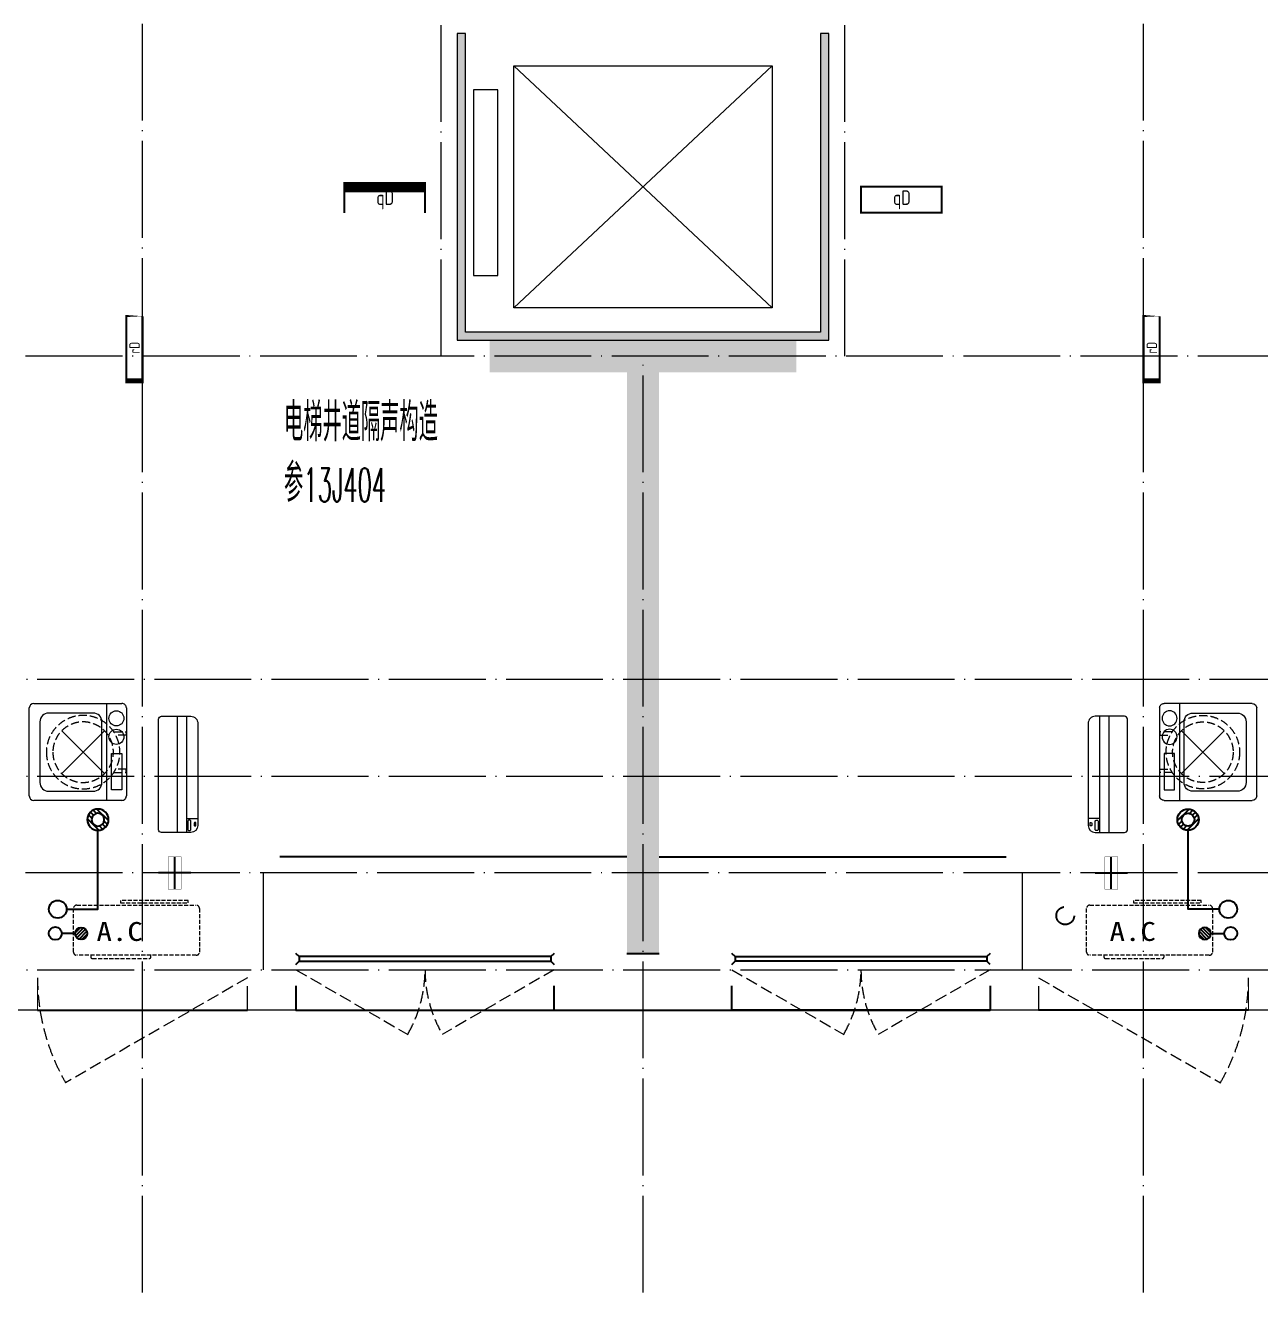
# Model space of a CAD drawing. Extents: x 27938 to 983267, y -209821 to 1628073.
# Drawn here: x 715191 to 722842, y 440032 to 447882 of the extents above; entities that cross this region are included whole.
import ezdxf

# ---------------------------------------------------------------- set-up
doc = ezdxf.new("R2010")
doc.units = 0
doc.header["$LTSCALE"] = 1000
doc.header["$MEASUREMENT"] = 0
for name, pattern in [('$1$DASH', [0.35, 0.25, -0.1]), ('DASH', [0.35, 0.25, -0.1]), ('DOTE', [2.4200000000000004, 2, -0.2, 0.02, -0.2])]:
    doc.linetypes.add(name, pattern=pattern)
for name, color, linetype in [('$RECOVER_210609100354-0', 7, 'Continuous'), ('$RECOVER_210609100354-25', 7, 'Continuous'), ('$RECOVER_210609100354-43', 7, 'Continuous'), ('3-栏杆1', 135, 'Continuous'), ('3.5方案汇报，与郭总、侯月琴确定户型_t8$0$2020.03.04 -1安徽标准化洋房户型(UA）_t8_t8$0$看线', 154, 'Continuous'), ('EQUIP_地漏', 7, 'Continuous'), ('PUB_TEXT', 4, 'Continuous'), ('VPIPE-凝结', 150, 'Continuous'), ('VPIPE-废水', 31, 'Continuous'), ('VPIPE-雨水', 4, 'DASH'), ('保温', 6, 'Continuous'), ('机电标识类', 1, 'Continuous'), ('看线', 251, 'Continuous')]:
    doc.layers.add(name, color=color, linetype=linetype)
for name, color, linetype, lineweight in [('3.5方案汇报，与郭总、侯月琴确定户型_t8$0$STAIR', 2, 'Continuous', 18), ('DOTE', 19, 'DOTE', 9), ('EQUIP-消防', 3, 'Continuous', 20), ('LVTRY', 1, 'Continuous', 13), ('WINDOW', 144, 'Continuous', 15), ('填充', 251, 'Continuous', 5), ('平面-空调室内机', 176, 'Continuous', 9), ('平面-空调预留孔', 173, 'Continuous', 15), ('空调', 76, 'Continuous', 13)]:
    doc.layers.add(name, color=color, linetype=linetype, lineweight=lineweight)
doc.styles.add('_TCH_DIM', font='SIMPLEX.shx', dxfattribs={"width": 0.7, "bigfont": 'GBCBIG.shx'})
doc.styles.add('房间名称', font='TSSDENG', dxfattribs={"width": 0.8, "bigfont": 'HZTXT'})
doc.styles.add('黑体', font='')
doc.styles.get('黑体').set_extended_font_data('SimHei')
pattern_1 = [(90, (0, 0), (-16.49778, 1.010197673501861e-15), [9.525, -19.05]), (210, (0, 0), (8.248889999999996, -14.28749658604684), [9.525, -19.05]), (150, (5.83238038093927e-16, 9.525), (-8.248890000000003, -14.28749658604684), [9.525, -19.05])]

# ---------------------------------------------------------------- blocks, each defined once
blk = doc.blocks.new('GFDGDGRDGRDG')
at = {"layer": 'DOTE', "linetype": 'DOTE', "ltscale": 0.3}
for p, q in [((609093.6750460382, 360558.3317887957), (609093.6750460381, 376108.3318260653)), ((615293.6750460381, 360558.3317887957), (615293.6750460381, 376108.3318260653)), ((610943.6750460382, 366358.3321396253), (610943.6750460382, 368458.3321396253)), ((613443.6750460381, 366358.3321396253), (613443.675046038, 368458.3321396253)), ((626393.6739016924, 366358.3321396253), (573593.6739016977, 366358.3321396253)), ((612193.6750460382, 360558.3317887957), (612193.6750460381, 366358.3321396254)), ((573593.6739016977, 364358.3317887955), (626393.6739016924, 364358.3317887607)), ((573593.6739016977, 363758.3317887956), (626393.6739016923, 363758.3317887956)), ((626393.6739016923, 363158.3317887957), (573593.6739016977, 363158.3317887957)), ((609843.6750460385, 362558.3317887957), (609843.6750460383, 363158.3317887955)), ((614543.675046038, 362558.3317887957), (614543.6750460381, 363158.3317887955)), ((573593.6739017051, 362558.3323982247), (626393.6739016923, 362558.3323982094))]:
    blk.add_line(p, q, dxfattribs=at)
blk = doc.blocks.new('RECTANG')
for p, q in [((1.00000000000004, 1.00000000000004), (0, 1.00000000000004)), ((0, 1.00000000000004), (0, 0)), ((1.00000000000004, 0), (1.00000000000004, 1.00000000000004)), ((0, 0), (1.00000000000004, 0))]:
    blk.add_line(p, q)
blk = doc.blocks.new('洗衣机')
at = {"layer": 'LVTRY'}
for p, q in [((3790993.746954995, 243444.5237557961), (3790993.746954995, 242899.1124234381)), ((3791567.361739737, 243472.1311109139), (3791020.978428917, 243472.1311109139)), ((3791116.547650196, 243472.1311109139), (3791116.547650196, 242871.5050683203)), ((3791594.59321366, 242899.1124234381), (3791594.59321366, 243444.5237557961)), ((3791145.054954439, 242982.4807401235), (3791145.054954439, 243358.0271784722)), ((3791198.977629842, 243412.6941587822), (3791474.884451542, 243412.6941587822)), ((3791528.807126945, 243358.0271784722), (3791528.807126945, 242982.4807401235)), ((3791474.884451542, 242927.8137598135), (3791198.977629842, 242927.8137598135)), ((3791020.978428917, 242871.5050683203), (3791567.361739737, 242871.5050683203))]:
    blk.add_line(p, q, dxfattribs=at)
at = {"layer": 'LVTRY', "extrusion": (0, 0, -1)}
for centre, major_axis, ratio, start_param, end_param in [((3791020.978428917, 243444.5237557961), (-1.908531711022078e-08, 27.60735511779785), 0.9863847444471043, -1.570796326112996, 7.008549296472211e-10), ((3791567.361739737, 243444.5237557961), (-5.264563262736361e-09, 27.60735511779785), 0.9863847444471043, 1.933262439024475e-10, 1.570796326982994), ((3791055.147302595, 243379.8474220779), (-1.532403957494624e-08, 46.92390957762836), 0.9863847444493448, 3.141592653920872, 9.424777961100459), ((3791198.977629842, 243358.0271784722), (4.764609934498854e-09, 54.66698031005217), 0.9863847444472746, 4.712388980298719, 6.283185307091227), ((3791474.884451542, 243358.0271784722), (-4.76474120185596e-09, 54.66698031005217), 0.9863847444472746, 8.836242848531128e-11, 1.57079632688087), ((3791055.147302595, 243265.6659087724), (-1.532403957494624e-08, 46.92390957762836), 0.9863847444493448, 3.141592653920872, 9.424777961100459), ((3791198.977629842, 242982.4807401235), (-6.265914279833452e-09, 54.66698031005218), 0.9863847444472746, 3.141592653705994, 4.712388980497749), ((3791474.884451542, 242982.4807401235), (6.265651745155644e-09, 54.66698031005217), 0.986384744447275, 1.570796326681842, 3.141592653473596), ((3791020.978428917, 242899.1124234381), (1.908525212675288e-08, 27.60735511779785), 0.9863847444471043, 3.14159265288894, 4.712388979702792), ((3791567.361739737, 242899.1124234381), (5.264433297526799e-09, 27.60735511779784), 0.9863847444471044, 1.570796326606803, 3.141592653396471)]:
    blk.add_ellipse(centre, major_axis=major_axis, ratio=ratio, start_param=start_param, end_param=end_param, dxfattribs=at)
at = {"layer": 'LVTRY', "xscale": 63.25620569481588, "yscale": 224.5369532744355, "zscale": 64.12934308941763, "rotation": 180}
blk.add_blockref('RECTANG', (3791085.200501846, 243162.4333077016), dxfattribs=at)
blk = doc.blocks.new('dnfhfn')
at = {"linetype": '$1$DASH', "ltscale": 0.2}
for p, q in [((101.8984962723892, 495.000031470118, -2.359636360997379e-09), (121.8984962723892, 495.000031470118, -2.359636360997379e-09)), ((101.8984962723892, 417.1853479389541, -2.359636360997379e-09), (101.8984962723892, 495.000031470118, -2.359636360997379e-09)), ((121.8984962723892, 495.000031470118, -2.359636360997379e-09), (121.8984962723892, 429.0058331504954, -2.359636360997379e-09)), ((353.1017998967993, 495.000031470118, -2.359636360997379e-09), (333.1017998967993, 495.000031470118, -2.359636360997379e-09)), ((333.1017998967993, 495.000031470118, -2.359636360997379e-09), (333.1017998967993, 429.0058331504954, -2.359636360997379e-09)), ((353.1017998967993, 417.1853479389541, -2.359636360997379e-09), (353.1017998967993, 495.000031470118, -2.359636360997379e-09))]:
    blk.add_line(p, q, dxfattribs=at)
at = {"linetype": '$1$DASH', "ltscale": 0.2, "elevation": -2.359636360997379e-09}
for points in [[(94.91774319857359, 360.0825529289432), (94.91774319857359, 360.0825529289432), (360.0827860850841, 94.91750992601737), (360.0827860850841, 94.91750992601737)], [(360.0827861726284, 360.0825529010035), (94.91774310916662, 94.91750995395705), (94.91774310916662, 94.91750995395705), (360.0827861726284, 360.0825529010035)]]:
    blk.add_lwpolyline(points, close=True, dxfattribs=at)
at = {"linetype": '$1$DASH', "ltscale": 0.2}
for radius in [227.5000000426377, 187.5000000426377]:
    blk.add_circle((227.5002646408975, 227.5000314274803, -2.359636360997379e-09), radius, dxfattribs=at)
blk = doc.blocks.new('ASDFSD')
at = {"layer": '3-栏杆1', "color": 5}
for p, q in [((681762.5879415963, 334937.5442401596), (681742.3193111992, 334955.3318184742)), ((681742.3193111992, 334955.3318184742), (681762.5879414161, 334937.5442403179)), ((681742.3193347491, 334888.4150854239), (681762.5879414133, 334908.2619604596)), ((681762.5879414161, 334937.5442403179), (681762.5879414133, 334908.2619604596)), ((683322.0506670028, 334937.4781505512), (681762.5879414163, 334937.5226424761)), ((681762.5879414135, 334908.2403724216), (683322.0506670056, 334908.1959003614)), ((683322.0506668226, 334937.5442278689), (683342.3192972196, 334955.3318061834)), ((683342.3192972196, 334955.3318061834), (683322.0506670028, 334937.5442280272)), ((683322.0506670028, 334937.5442280272), (683322.0506670056, 334908.2619481689)), ((683322.0506670056, 334908.2619481689), (683342.3192736697, 334888.4150731332)), ((683342.3192736697, 334888.4150731332), (683322.0506670056, 334908.2619481689))]:
    blk.add_line(p, q, dxfattribs=at)
blk = doc.blocks.new('$TwtSys$00000543')
for p, q in [((-93.61191613507253, -8.532828222891112), (8.532828222720127, 93.61191613524352)), ((-8.532828222720127, -93.61191613524352), (93.6119161354145, 8.532828222891112)), ((12.46562189858378, 55.00516585458899), (41.70321270589193, 84.24275666206813)), ((39.88082245889382, 39.88082245889382), (66.46803743171768, 66.46803743154669)), ((55.00516585475998, 12.46562189841279), (84.24275666206813, 41.70321270589193)), ((-84.24275666206813, -41.70321270589193), (-55.00516585475998, -12.46562189841279)), ((-66.46803743308556, -66.46803743308556), (-39.88082245889382, -39.88082245889382)), ((-41.70321270589193, -84.24275666206813), (-12.46562189824181, -55.00516585458899))]:
    blk.add_line(p, q)
for radius in [94, 56.4]:
    blk.add_circle((0, 0), radius)
blk = doc.blocks.new('dongkong')
blk.add_wipeout([(-603756.0415179721, 210770.96306340612), (-603756.0415180603, 210570.80961624245), (-603836.0415181214, 210570.80961593534), (-603836.0415181519, 210770.96306307407)])
at = {"layer": '机电标识类', "color": 250, "linetype": 'DASH', "ltscale": 400}
for p, q in [((-603796.0415180789, 210770.9630630909), (-603796.0415180789, 210570.8096162414)), ((-603896.0415180789, 210670.6929921169), (-603696.0415180789, 210670.6929921169))]:
    blk.add_line(p, q, dxfattribs=at)
at = {"layer": '空调', "color": 6, "linetype": 'DASH', "const_width": 2}
blk.add_lwpolyline([(-603756.0415180789, 210770.9630630909), (-603756.0415180789, 210570.8096162414), (-603836.0415180789, 210570.8096162414), (-603836.0415180789, 210770.9630630909)], close=True, dxfattribs=at)
blk = doc.blocks.new('A$C001338C2')
for p, q in [((844.9999883423079, 303.6000072514144), (54.99998834231155, 303.6000543390692)), ((109.0525457565491, 214.7673082745569), (109.0525510513944, 303.6000511174025)), ((-1.49359439092e-05, 248.6000576173246), (-2.84423585981e-05, 22.0000576172315)), ((899.9999715576414, 22.00000397306576), (899.9999850640525, 248.6000039731589)), ((21.99997024633922, 5.63059293199e-05), (877.9999702463392, 5.2843679441e-06))]:
    blk.add_line(p, q)
at = {"lineweight": 5}
for p, q in [((899.9999830474662, 214.7672611304297), (-1.69525337697e-05, 214.7673147745954)), ((899.9999787804518, 143.1781611304468), (-2.12195482163e-05, 143.1782147746126))]:
    blk.add_line(p, q, dxfattribs=at)
for points in [[(89.24090579471158, 226.3562818807586), (22.19125331861505, 226.3562858772129, -0.414213562372504), (16.6912536464406, 231.8562862050385), (16.69125431894281, 243.1390318179401, -0.414213562373095), (22.19125464676836, 248.6390314901146), (89.24090712286488, 248.6390274936603, -0.414213562373095), (94.74090679503934, 243.1390271658347), (94.74090612253713, 231.8562815529331, -0.414213562373095)], [(73.08482630450817, 275.0144977724194), (56.77886350143308, 275.0144987443309, -0.414213562373095), (51.27886382925863, 280.5144990721565), (51.27886400034913, 283.3844664433818, -0.414213562373095), (56.77886432817468, 288.8844661155563), (73.08482713124977, 288.8844651436448, -0.4142135623732024), (78.58482680342422, 283.3844648158192), (78.58482663233372, 280.5144974445939, -0.414213562373095)]]:
    blk.add_lwpolyline(points, format="xyb", close=True)
for centre, radius, start, end in [((54.99998506405609, 248.6000543390692), 55.0000000000001, 89.99999658490542, 179.9999965849054), ((844.9999850640525, 248.6000072514144), 55.0000000000001, 359.9999965849054, 89.99999658490542), ((21.9999715576414, 22.00005630592932), 22.00000000000004, 179.9999965849054, 269.9999965849054), ((877.9999715576414, 22.00000528436794), 22.00000000000004, 269.9999965849054, 359.9999965849054)]:
    blk.add_arc(centre, radius, start, end)
blk = doc.blocks.new('$TwtSys$00000141')
at = {"color": 1}
for p, q in [((-47.09803151780761, 3.836055847277748), (-5.041545145413693, 45.89254221967349)), ((-47.09803151780761, 3.836055847277748), (-5.041545145413693, 45.89254221967349)), ((-43.60958444554853, -17.52724007043071), (17.52724007042889, 43.60958444554853)), ((-43.60958444554853, -17.52724007043071), (17.52724007042889, 43.60958444554853)), ((-33.23401871576607, -33.23401871577153), (33.23401871576607, 33.23401871576425)), ((-33.23401871576607, -33.23401871576971), (33.23401871576607, 33.23401871576425)), ((-16.17805684451741, -43.53063328177632), (43.79137317708955, 16.43879673983065)), ((-16.17805684451741, -43.53063328177632), (43.79137317708955, 16.43879673983247)), ((5.715553844029273, -46.12975947626182), (46.12974035062325, -5.715572969671484)), ((5.715553844029273, -46.12975947626182), (46.12974035062325, -5.715572969671484))]:
    blk.add_line(p, q, dxfattribs=at)
blk.add_circle((0, -1.818989403545856e-12), 47, dxfattribs=at)
blk.add_circle((0, -1.818989403545856e-12), 47, dxfattribs=at)
blk = doc.blocks.new('gsergvr')
at = {"layer": '平面-空调预留孔', "linetype": 'DASH', "ltscale": 0.1}
for p, q in [((34075.40689820799, 17176.21177392045), (34075.40689820799, 17166.21177392045)), ((34085.40689820799, 17156.21177392045), (34438.2425664645, 17156.21177392045)), ((34448.2425664645, 17166.21177392045), (34448.2425664645, 17176.21177392045))]:
    blk.add_line(p, q, dxfattribs=at)
blk.add_lwpolyline([(34679.34183939642, 17515.32109233934), (34259.5236940319, 17515.32109233934), (34259.5236940319, 17500.20703668251), (34679.34183939642, 17500.20703668251)], close=True, dxfattribs=at)
blk.add_lwpolyline([(34728.55383313683, 17176.21177392068), (33988.55383313683, 17176.21177392045, -0.414213562373517), (33968.55383313683, 17196.21177392045), (33968.5538331373, 17466.21177392045, -0.414213562372746), (33988.5538331373, 17486.21177392045), (34728.55383313636, 17486.21177392045, -0.4142135623727947), (34748.55383313636, 17466.21177392045), (34748.55383313683, 17196.21177392091, -0.4142135623733224)], format="xyb", close=True, dxfattribs=at)
for centre, start, end in [((34085.40689820799, 17166.21177392045), 180, 270), ((34438.2425664645, 17166.21177392045), 270, 0)]:
    blk.add_arc(centre, 10, start, end, dxfattribs=at)
at = {"layer": '平面-空调预留孔', "color": 251, "linetype": 'DASH', "ltscale": 0.1, "true_color": 0x636466, "style": '黑体', "width": 1.2}
blk.add_text('A.C', height=117.045, dxfattribs=at).set_placement((34110.94965887904, 17264.83656359856))
blk = doc.blocks.new('rtyryrtyeeretee')
at = {"layer": '平面-空调预留孔'}
blk.add_blockref('gsergvr', (635673.4605407391, 326705.7952499206), dxfattribs=at)
blk = doc.blocks.new('VDVDVDCZSCCS')
at = {"layer": '保温', "linetype": 'Continuous', "ltscale": 10}
h = blk.add_hatch(dxfattribs=at)
h.set_pattern_fill('HEX', color=251, scale=10, angle=90, style=0)
h.set_pattern_definition(pattern_1)
h.paths.add_polyline_path([(549466.5778929805, 368523.7248067016), (549466.5778515742, 368723.7248036918), (547566.5772535016, 368723.7248037361), (547566.577294908, 368523.7248067458)])
h = blk.add_hatch(dxfattribs=at)
h.set_pattern_fill('HEX', color=251, scale=10, angle=90, style=0)
h.set_pattern_definition(pattern_1)
h.paths.add_polyline_path([(548416.6765335839, 364923.7247940315), (548616.6765172745, 364923.7247940188), (548616.6764863663, 368523.7247068925), (548416.6765026756, 368523.7249035374)])
at = {"layer": '保温', "color": 251, "linetype": 'Continuous', "ltscale": 10}
blk.add_line((548416.5786843646, 364923.7247940315), (548616.5786843668, 364923.7247940188), dxfattribs=at)
blk = doc.blocks.new('GDGRDGDRGDFD')
at = {"layer": 'EQUIP-消防', "const_width": 12.82051282052028}
blk.add_lwpolyline([(136866.5605577994, 335507.811971089), (136366.5605577994, 335507.8119710906), (136366.5605577991, 335347.8119710904), (136866.5605577991, 335347.8119710888)], close=True, dxfattribs=at)
at = {"layer": 'PUB_TEXT', "color": 7, "true_color": 0xffffff, "style": '房间名称', "width": 0.8}
blk.add_text('qD', height=90, dxfattribs=at).set_placement((136565.0499633249, 335395.5346836653))
blk = doc.blocks.new('FSFSFSFSEG')
at = {"layer": 'EQUIP-消防', "const_width": 12.82051282052028}
blk.add_lwpolyline([(136866.5605577994, 335152.5449090759), (136466.5605577994, 335152.5449090774), (136466.5605577991, 335052.5449090772), (136866.5605577991, 335052.5449090757)], close=True, dxfattribs=at)
at = {"layer": 'PUB_TEXT', "color": 7, "true_color": 0xffffff, "style": '房间名称', "width": 0.8}
blk.add_text('rD', height=64.8, dxfattribs=at).set_placement((136633.7425204425, 335069.0046025831))
blk = doc.blocks.new('HGFHGGGDFGRD')
blk.add_blockref('GDGRDGDRGDFD', (580800.0192852234, 34165.91269551881))
for name, p, rotation in [('GDGRDGDRGDFD', (583991.5720320296, 34169.39107311062), 359.9985591725983), ('FSFSFSFSEG', (1050969.129460297, 232007.1645872724), 90), ('FSFSFSFSEG', (1057269.125720263, 232007.1647419213), 90)]:
    blk.add_blockref(name, p, dxfattribs=dict(rotation=rotation))

msp = doc.modelspace()

# ---------------------------------------------------------------- hatches: boundary and pattern name
at = {"layer": '填充'}
h = msp.add_hatch(dxfattribs=at)
h.set_pattern_fill('隔热材料02', color=256, scale=100, style=0)
h.set_pattern_definition([(0, (-480191.8209113282, -162806.5441423466), (0, 50), []), (0, (-480191.8209113282, -162789.8776423465), (0, 50), []), (270, (-480148.0794113282, -162781.2463923466), (50, -9.184850993605149e-15), [5.01775, -44.98225]), (270, (-480185.5381613279, -162781.2463923466), (50, -9.184850993605149e-15), [5.01775, -44.98225]), (90, (-480160.0264113279, -162815.1753923466), (-50, 3.061616997868383e-15), [5.01775, -44.98225]), (90, (-480173.5914113283, -162815.1753923466), (-50, 3.061616997868383e-15), [5.01775, -44.98225]), (180, (-480141.7966613279, -162823.2108923466), (-6.123233995736766e-15, -50), [50.02425, 0.02425]), (135, (-480155.7539113279, -162820.7021423465), (2.775557561562891e-15, 49.99987405109137), [4.268000000000001, -66.44274999999999]), (116.56505, (-480108.7719113281, -162817.6841423466), (0.0001128305918363104, 49.99993342107836), [2.804999999999995, -108.9984999999998]), (116.56505, (-480158.7719113281, -162817.6841423466), (0.0001128305918363104, 49.99993342107836), [2.804999999999995, -108.9984999999998]), (153.43495, (-480100.7364113278, -162823.2108923466), (-0.0001128305918057793, 49.99993342107837), [5.609999999999999, -106.1935]), (153.43495, (-480150.7364113278, -162823.2108923466), (-0.0001128305918057793, 49.99993342107837), [5.609999999999999, -106.1935]), (63.43495000000001, (-480110.0264113279, -162810.1576423466), (-0.0001128305918307593, 49.99993342107837), [26.714, -85.0895]), (63.43495000000001, (-480160.0264113279, -162810.1576423466), (-0.0001128305918307593, 49.99993342107837), [26.714, -85.0895]), (116.56505, (-480098.0794113282, -162781.2463923466), (0.0001128305918363104, 49.99993342107836), [2.804999999999995, -108.9984999999998]), (116.56505, (-480148.0794113282, -162781.2463923466), (0.0001128305918363104, 49.99993342107836), [2.804999999999995, -108.9984999999998]), (135, (-480149.333911328, -162778.7376423465), (2.775557561562891e-15, 49.99987405109137), [4.268000000000001, -66.44274999999999]), (153.43495, (-480102.3519113282, -162775.7196423466), (-0.0001128305918057793, 49.99993342107837), [5.609999999999999, -106.1935]), (153.43495, (-480152.3519113282, -162775.7196423466), (-0.0001128305918057793, 49.99993342107837), [5.609999999999999, -106.1935]), (45, (-480184.2836613281, -162778.7376423465), (0, 49.99987405109137), [4.268000000000001, -66.44274999999999]), (63.43495000000001, (-480135.5381613279, -162781.2463923466), (-0.0001128305918307593, 49.99993342107837), [2.805, -108.9985]), (63.43495000000001, (-480185.5381613279, -162781.2463923466), (-0.0001128305918307593, 49.99993342107837), [2.805, -108.9985]), (26.56505, (-480131.265911328, -162775.7196423466), (0.0001128305918307593, 49.99993342107837), [5.609999999999999, -106.1935]), (26.56505, (-480181.265911328, -162775.7196423466), (0.0001128305918307593, 49.99993342107837), [5.609999999999999, -106.1935]), (116.56505, (-480123.5914113283, -162810.1576423466), (0.0001128305918363104, 49.99993342107836), [26.71399999999996, -85.08949999999984]), (116.56505, (-480173.5914113283, -162810.1576423466), (0.0001128305918363104, 49.99993342107836), [26.71399999999996, -85.08949999999984]), (45, (-480177.8636613282, -162820.7021423465), (0, 49.99987405109137), [4.268000000000001, -66.44274999999999]), (63.43495000000001, (-480124.8456613281, -162817.6841423466), (-0.0001128305918307593, 49.99993342107837), [2.805, -108.9985]), (63.43495000000001, (-480174.8456613281, -162817.6841423466), (-0.0001128305918307593, 49.99993342107837), [2.805, -108.9985]), (26.56505, (-480132.8814113279, -162823.2108923466), (0.0001128305918307593, 49.99993342107837), [5.609999999999999, -106.1935]), (26.56505, (-480182.8814113279, -162823.2108923466), (0.0001128305918307593, 49.99993342107837), [5.609999999999999, -106.1935])])
h.paths.add_polyline_path([(717916.576412409, 447832.0866613674), (717866.576412409, 447832.0866613658), (717866.5764124767, 445932.0866613457), (720166.5764124865, 445932.0866613636), (720166.5764125129, 447832.086661367), (720116.5764125128, 447832.0866613662), (720116.5764124872, 445982.0866613607), (717916.5764124751, 445982.0866613461)])

# ---------------------------------------------------------------- linework, layer by layer
at = {"layer": '$RECOVER_210609100354-0', "color": 30, "const_width": 8}
for points in [[(714966.5823116736, 441932.0860088775), (714966.5823116736, 441782.0860088775), (715266.5823116736, 441782.0860088775), (715266.5823116773, 441932.0865225808)], [(716566.5821823183, 441932.0865335912), (716566.5821823183, 441782.0865335912), (716866.5821823183, 441782.0865335912), (716866.582182322, 441932.0870472945)], [(721466.5729313629, 441932.0865335912), (721466.5729313629, 441782.0865335912), (721166.5729313629, 441782.0865335912), (721166.5729313592, 441932.0870472945)], [(723066.5728020077, 441932.0860088775), (723066.5728020077, 441782.0860088775), (722766.5728020077, 441782.0860088775), (722766.5728020039, 441932.0865225808)]]:
    msp.add_lwpolyline(points, dxfattribs=at)
at = {"layer": '3.5方案汇报，与郭总、侯月琴确定户型_t8$0$2020.03.04 -1安徽标准化洋房户型(UA）_t8_t8$0$看线', "ltscale": 10}
for p, q in [((718916.5788049361, 442732.0793238853), (716766.5821823092, 442732.0865324319)), ((719116.5763087451, 442732.0793238853), (721266.572931372, 442732.0865324319))]:
    msp.add_line(p, q, dxfattribs=at)
at = {"layer": '3.5方案汇报，与郭总、侯月琴确定户型_t8$0$STAIR'}
for p, q in [((719816.5750149164, 447632.0878864452), (718216.5750149159, 446132.0878864466)), ((718216.5750149159, 447632.0878864452), (719816.5750149164, 446132.0878864466))]:
    msp.add_line(p, q, dxfattribs=at)
for points in [[(718216.5750149159, 446132.0878864466), (718216.5750149159, 447632.0878864452), (719816.5750149164, 447632.0878864452), (719816.5750149164, 446132.0878864466)], [(718116.5750149254, 446332.0878865621), (718116.5750149254, 447482.0878865626), (717966.5750149227, 447482.0878865626), (717966.5750149227, 446332.0878865621)]]:
    msp.add_lwpolyline(points, close=True, dxfattribs=at)
at = {"layer": 'VPIPE-凝结', "ltscale": 0.1}
for points in [[(715446.5765603514, 442407.0865325169), (715640.7765605233, 442407.0865325172), (715640.7765605228, 442896.2865326789)], [(722586.57855333, 442407.0865325169), (722392.3785531581, 442407.0865325172), (722392.3785531586, 442896.2865326789)], [(715498.9765601316, 442257.0865307364), (715416.5765603514, 442257.0865325368)], [(722534.1785535498, 442257.0865307364), (722616.57855333, 442257.0865325368)]]:
    msp.add_lwpolyline(points, dxfattribs=at)
for centre in [(715376.5765603514, 442257.0865325368), (722656.57855333, 442257.0865325368)]:
    msp.add_circle(centre, 40, dxfattribs=at)
at = {"layer": 'VPIPE-废水'}
for centre in [(715391.5765603514, 442407.0865325369), (722641.57855333, 442407.0865325369)]:
    msp.add_circle(centre, 55, dxfattribs=at)
at = {"layer": 'VPIPE-雨水'}
msp.add_circle((721631.5729313848, 442367.0876150979), 55, dxfattribs=at)
at = {"layer": 'WINDOW', "color": 250, "linetype": 'DASH', "ltscale": 0.3}
for points in [[(716566.576560239, 441982.0865336003), (715440.7435353125, 441332.0865335971, -0.1316524976281984), (715266.5765602583, 441982.0865336051)], [(716866.5821824552, 442032.0865323836), (717559.4025054883, 441632.0865323817, 0.1316524975905399), (717666.5821824616, 442032.0865323913)], [(718466.5821824679, 442032.0865323836), (717773.761859435, 441632.0865323817, -0.1316524975905399), (717666.5821824615, 442032.0865323913)], [(719566.5729312137, 442032.0865323835), (720259.3932542464, 441632.0865323814, 0.1316524975905399), (720366.57293122, 442032.0865323911)], [(721166.5729312263, 442032.0865323832), (720473.7526081932, 441632.0865323814, -0.1316524975905399), (720366.5729312199, 442032.0865323911)], [(721466.578553439, 441982.0865335796), (722592.4115783655, 441332.0865335765, 0.1316524976281984), (722766.5785534197, 441982.0865335844)]]:
    msp.add_lwpolyline(points, format="xyb", dxfattribs=at)
at = {"layer": '填充'}
msp.add_lwpolyline([(717916.576412409, 447832.0866613674), (717866.576412409, 447832.0866613658), (717866.5764124767, 445932.0866613457), (720166.5764124865, 445932.0866613636), (720166.5764125129, 447832.086661367), (720116.5764125128, 447832.0866613662), (720116.5764124872, 445982.0866613607), (717916.5764124751, 445982.0866613461)], close=True, dxfattribs=at)
at = {"layer": '看线', "color": 202, "ltscale": 0.5}
for points in [[(716866.5821824021, 441932.0865324659), (716866.5821824021, 441782.0865324659), (718466.5821824266, 441782.086532593), (718466.582182428, 441932.0865325672)], [(721166.572931325, 441932.0865322744), (721166.572931325, 441782.0865322744), (719566.5729313005, 441782.0865324015), (719566.5729312992, 441932.0865323757)], [(715266.5823116736, 441782.0860088775), (716566.5821823183, 441782.0865335912)], [(716866.5821827069, 441782.0860176398), (721166.572931325, 441782.0865322744)], [(722766.5728020077, 441782.0860088775), (721466.5729313629, 441782.0865335912)]]:
    msp.add_lwpolyline(points, dxfattribs=at)

# ---------------------------------------------------------------- block references
at = {"layer": '$RECOVER_210609100354-25', "xscale": -1}
msp.add_blockref('洗衣机', (4506810.422986722, 200209.6853430154), dxfattribs=at)
at = {"layer": '$RECOVER_210609100354-25'}
msp.add_blockref('洗衣机', (-3068777.267873039, 200209.6853430154), dxfattribs=at)
at = {"layer": '$RECOVER_210609100354-43', "xscale": 0.7000000000000001, "yscale": 0.7000000000000001, "zscale": 0.7000000000000001}
msp.add_blockref('$TwtSys$00000543', (722392.3668790839, 442962.0784782727), dxfattribs=at)
for name, p in [('HGFHGGGDFGRD', (0, 77208.36173827358)), ('rtyryrtyeeretee', (45847.40840197785, 98240.07145429263)), ('rtyryrtyeeretee', (52121.71796395176, 98240.07145429263))]:
    msp.add_blockref(name, p)
at = {"layer": '3-栏杆1', "color": 5}
msp.add_blockref('ASDFSD', (35124.26287086832, 107176.7547136014), dxfattribs=at)
at = {"layer": '3-栏杆1', "color": 5, "xscale": -1}
msp.add_blockref('ASDFSD', (1402908.892242813, 107176.7547136014), dxfattribs=at)
at = {"layer": '3.5方案汇报，与郭总、侯月琴确定户型_t8$0$2020.03.04 -1安徽标准化洋房户型(UA）_t8_t8$0$看线', "ltscale": 10}
msp.add_blockref('GFDGDGRDGRDG', (106822.9047994823, 79473.75474374194), dxfattribs=at)
at = {"layer": 'EQUIP_地漏', "yscale": 0.7000000000000001}
for p, xscale, zscale in [((715640.7882345973, 442962.0784782727), -0.7000000000000001, 0.7), ((722392.3668790841, 442962.0784782727), 0.7000000000000001, 0.7000000000000001)]:
    msp.add_blockref('$TwtSys$00000543', p, dxfattribs=dict(at, xscale=xscale, zscale=zscale))
at = {"layer": 'EQUIP_地漏', "yscale": -0.8, "zscale": 0.8, "rotation": 180}
for p, xscale in [((715536.5765601316, 442257.0865307364), -0.8), ((722496.5785535498, 442257.0865307364), 0.8)]:
    msp.add_blockref('$TwtSys$00000141', p, dxfattribs=dict(at, xscale=xscale))
at = {"layer": '平面-空调预留孔', "xscale": -1, "rotation": 270}
msp.add_blockref('dnfhfn', (715321.5793262044, 443152.4330336648, 2.359636360997379e-09), dxfattribs=at)
at = {"layer": '平面-空调预留孔', "rotation": 90.00000000000001}
msp.add_blockref('dnfhfn', (722711.5757874768, 443152.4330336648, 2.359636360997379e-09), dxfattribs=at)
at = {"layer": '平面-空调预留孔', "yscale": 0.800000000046565, "zscale": 0.800000000046565}
for p, xscale, rotation in [((716016.7707343299, 442882.0865702407), -0.800000000046565, 269.9999997665698), ((722016.3843793513, 442882.0865702407), 0.800000000046565, 90.00000023343017)]:
    msp.add_blockref('A$C001338C2', p, dxfattribs=dict(at, xscale=xscale, rotation=rotation))

# ---------------------------------------------------------------- texts
at = {"layer": 'PUB_TEXT', "color": 3, "style": '_TCH_DIM'}
for s, height, width, p in [('电梯井道隔声构造', 236.3120567375886, 0.7, (716793.2322668147, 445306.3346549296)), ('参', 236.3120567375886, 0.7, (716793.2322668147, 444931.6201868445)), ('13J404', 208.25, 0.4941176470588236, (716913.6471604317, 444931.6201868445))]:
    msp.add_text(s, height=height, dxfattribs=dict(at, width=width)).set_placement(p)

# ---------------------------------------------------------------- next in the draw order: block references
at = {"layer": '平面-空调室内机', "ltscale": 0.3, "rotation": 180}
msp.add_blockref('dongkong', (112320.6345286651, 653302.896148816), dxfattribs=at)
at = {"layer": '平面-空调室内机', "ltscale": 0.3, "xscale": -1, "rotation": 180}
msp.add_blockref('dongkong', (1325712.520585016, 653302.896148816), dxfattribs=at)

# ---------------------------------------------------------------- next in the draw order: block references
msp.add_blockref('VDVDVDCZSCCS', (170500.0022886805, 77208.36173827405))

doc.saveas('drawing.dxf')
